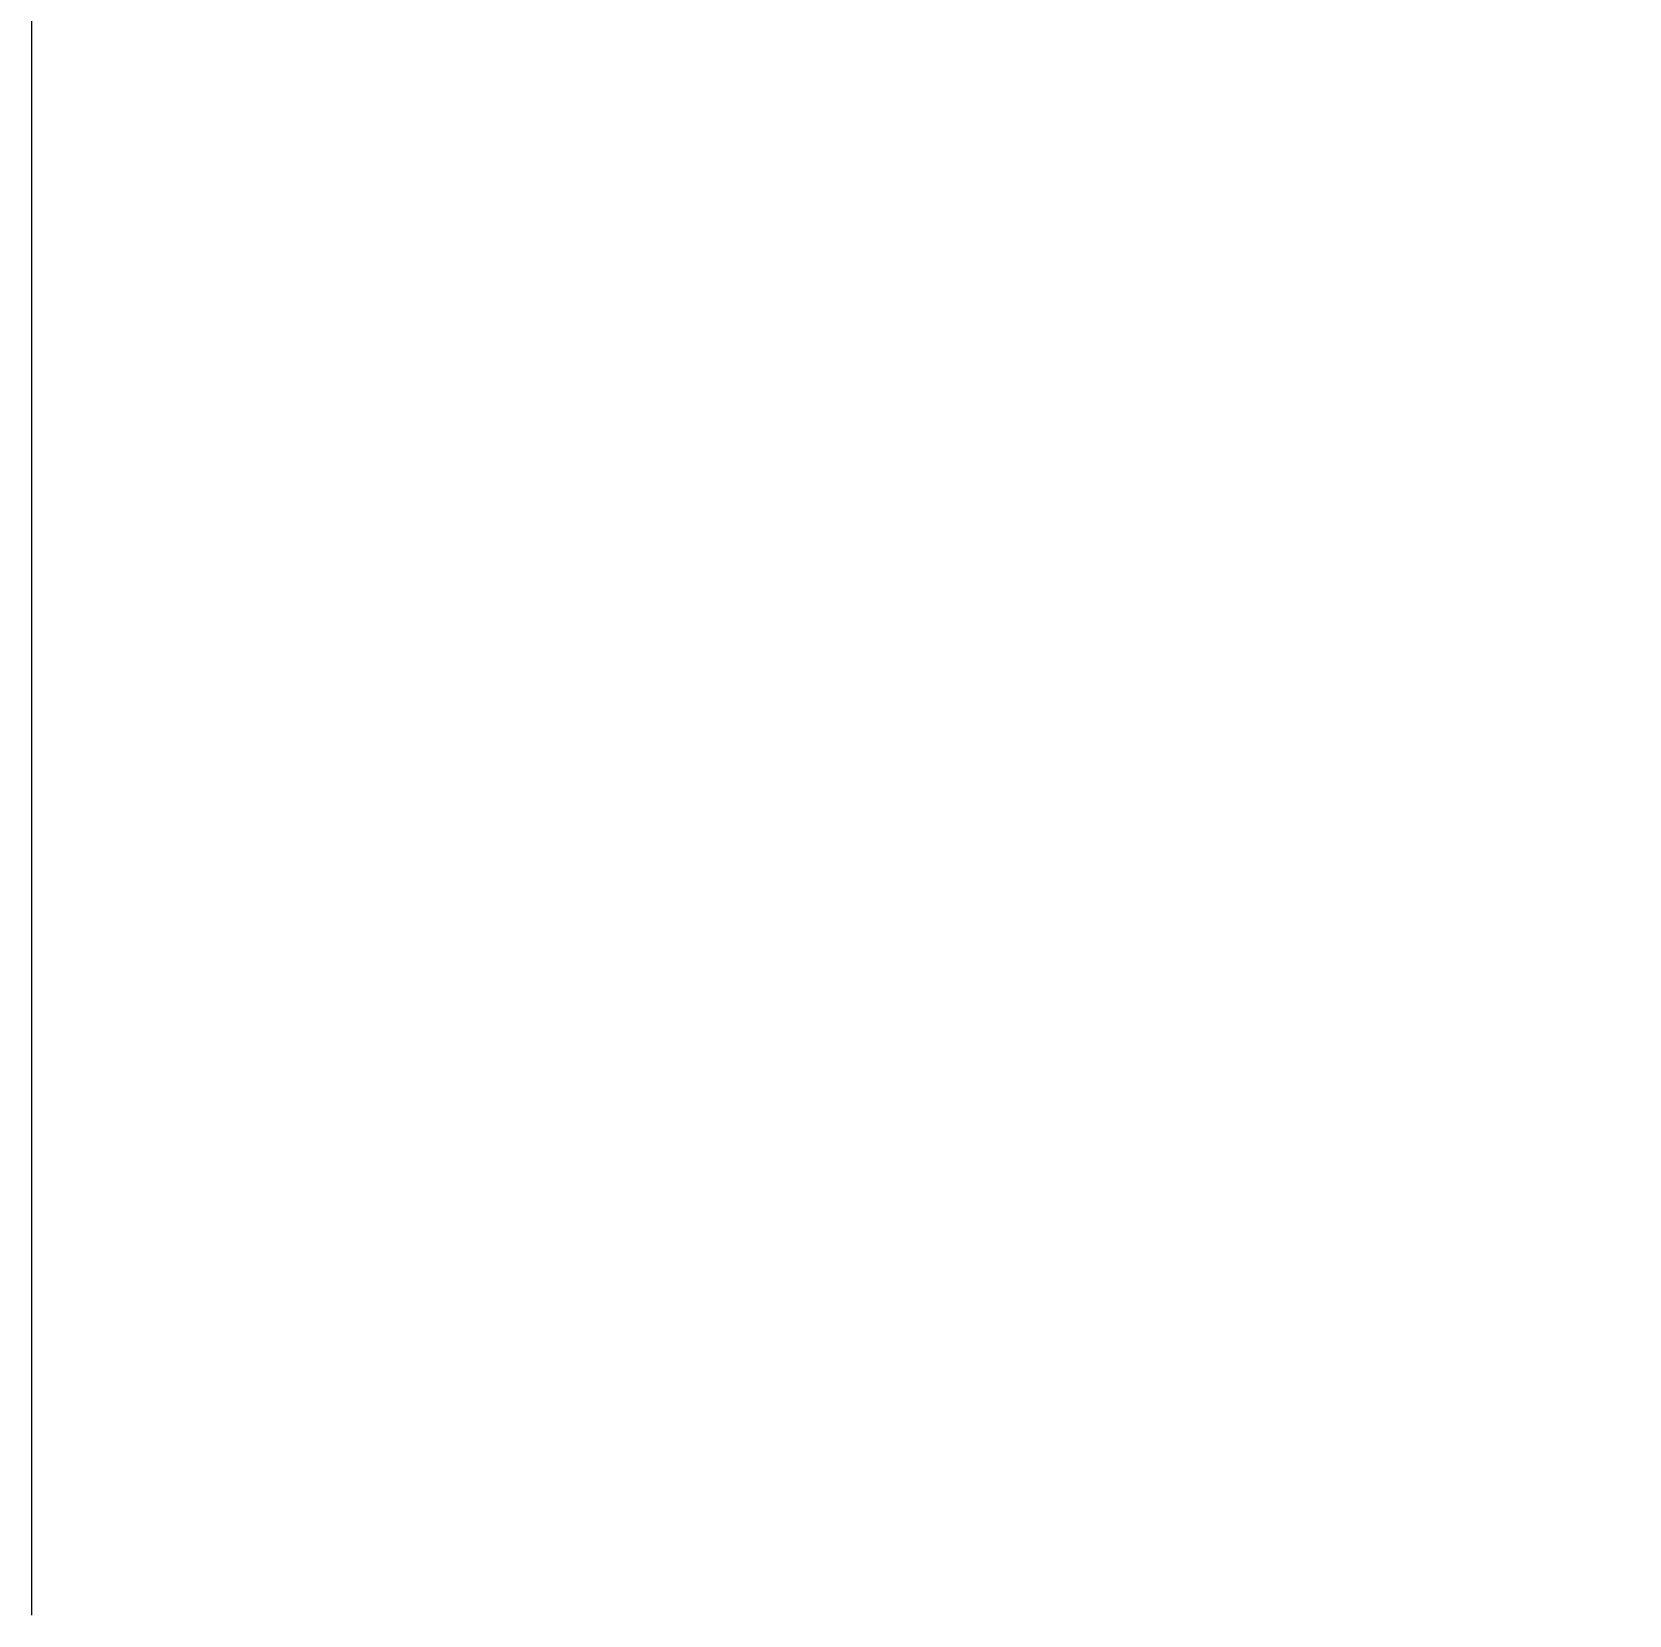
# Model space of a CAD drawing. Header units: millimetres. Extents: x -4727 to 4677, y -3642 to 4812.
# Drawn here: x -4727 to -3258, y -2207 to -751 of the extents above; entities that cross this region are included whole.
import ezdxf

# ---------------------------------------------------------------- set-up
doc = ezdxf.new("R2010")
doc.units = ezdxf.units.MM
doc.layers.add('DIKOM_РАЗМЕР_ЗОНА', color=7, linetype='Continuous')
doc.styles.add('style1', font='arial.ttf', dxfattribs={"width": 0.8})
doc.dimstyles.new('1-50', dxfattribs={"dimtxt": 300, "dimasz": 200, "dimexe": 100, "dimexo": 0, "dimgap": 100, "dimtad": 1, "dimdec": 0, "dimtxsty": 'style1', "dimcen": 0, "dimclrd": 7, "dimclre": 7, "dimadec": 1, "dimazin": 2, "dimtfac": 1, "dimtdec": 0, "dimtmove": 1, "dimatfit": 3, "dimfxl": 0, "dimlwd": 25, "dimlwe": 18, "dimarcsym": 0})

# ---------------------------------------------------------------- blocks, each defined once
blk = doc.blocks.new('*D14')
at = {"layer": 'Defpoints', "color": 0, "transparency": 16777216}
for p in [(3933.7, 4362.3), (3933.7, 1611), (-4726.7, -2207.4)]:
    blk.add_point(p, dxfattribs=at)
at = {"layer": 'DIKOM_РАЗМЕР_ЗОНА', "color": 7, "lineweight": 18, "transparency": 16777216}
for p, q in [((-4726.7, -2207.4), (-4726.7, 4462.3)), ((3933.7, 1611), (3933.7, 4462.3))]:
    blk.add_line(p, q, dxfattribs=at)
at = {"layer": 'DIKOM_РАЗМЕР_ЗОНА', "color": 7, "lineweight": 25, "transparency": 16777216}
blk.add_line((-4526.7, 4362.3), (3733.7, 4362.3), dxfattribs=at)
at = {"layer": 'DIKOM_РАЗМЕР_ЗОНА', "color": 7, "transparency": 16777216}
for points in [[(-4526.7, 4395.6), (-4526.7, 4329), (-4726.7, 4362.3)], [(3733.7, 4395.6), (3733.7, 4329), (3933.7, 4362.3)]]:
    blk.add_solid(points, dxfattribs=at)
at = {"layer": 'DIKOM_РАЗМЕР_ЗОНА', "color": 0, "transparency": 16777216, "insert": (-1226.3, 4615.5), "char_height": 300, "attachment_point": 5, "style": 'style1'}
blk.add_mtext('8650', dxfattribs=at)

msp = doc.modelspace()

# ---------------------------------------------------------------- dimensions: what is measured, and where the dimension line sits
at = {"layer": 'DIKOM_РАЗМЕР_ЗОНА'}
dim = msp.add_linear_dim(base=(3933.7, 4362.3), p1=(-4726.7, -2207.4), p2=(3933.7, 1611), text='8650', dimstyle='1-50', override={"dimscale": 1, "dimtix": 0, "dimtofl": 1, "dimtmove": 1, "dimatfit": 3}, dxfattribs=at)
dim.commit()
dim.dimension.update_dxf_attribs({"geometry": '*D14', "text_midpoint": (-1226.3, 4362.3), "dimtype": 160})

doc.saveas('drawing.dxf')
